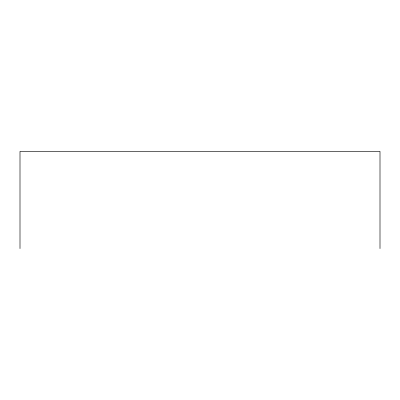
<?xml version="1.0" encoding="UTF-8"?>
<svg xmlns="http://www.w3.org/2000/svg" width="400" height="400" viewBox="0 0 400 400"><rect width="100%" height="100%" fill="white"/><g stroke="black" fill="none" stroke-linecap="round" stroke-linejoin="round"><path stroke-width="0.6" d="M380 248.615L380 151.385L20 151.385L20 248.615"/></g></svg>
